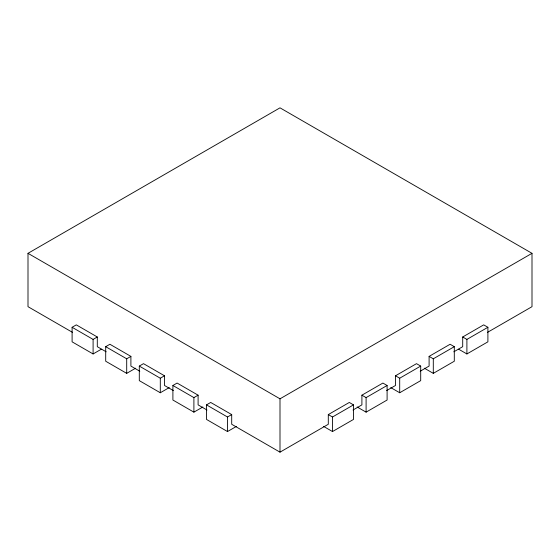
<?xml version="1.0" encoding="UTF-8"?>
<svg xmlns="http://www.w3.org/2000/svg" width="560" height="560" viewBox="0 0 560 560"><rect width="100%" height="100%" fill="white"/><g stroke="black" fill="none" stroke-linecap="round" stroke-linejoin="round"><path stroke-width="0.84" d="M72.527 332.381L28 306.677L28 253.323L280 107.835L532 253.323L532 306.677L487.473 332.381M101.297 349.23L93.1 353.955L72.1 341.831L72.1 327.285L76.3 324.863L97.3 336.987L97.3 346.682L106.197 351.82M72.1 327.285L93.1 339.409L97.3 336.987M135.639 368.193L126.7 373.359L105.7 361.235L105.7 346.682L109.9 344.26L130.9 356.384L130.9 366.079L139.797 371.217M105.7 346.682L126.7 358.806L130.9 356.384M169.239 387.597L160.3 392.756L139.3 380.632L139.3 366.079L143.5 363.657L164.5 375.781L164.5 385.483L173.397 390.614M139.3 366.079L160.3 378.21L164.5 375.781M202.839 406.994L193.9 412.153L172.9 400.029L172.9 385.483L177.1 383.054L198.1 395.178L198.1 404.88L206.997 410.018M172.9 385.483L193.9 397.607L198.1 395.178M236.439 426.391L227.5 431.55L206.5 419.426L206.5 404.88L210.7 402.458L231.7 414.582L231.7 424.277L280 452.165L328.3 424.277L328.3 414.582L349.3 402.458L353.5 404.88L353.5 419.426L332.5 431.55L323.561 426.391M206.5 404.88L227.5 417.004L231.7 414.582M28 253.323L280 398.818L532 253.323M353.003 410.018L361.9 404.88L361.9 395.178L382.9 383.054L387.1 385.483L387.1 400.029L366.1 412.153L357.161 406.994M386.603 390.614L395.5 385.483L395.5 375.781L416.5 363.657L420.7 366.079L420.7 380.632L399.7 392.756L390.761 387.597M420.203 371.217L429.1 366.079L429.1 356.384L450.1 344.26L454.3 346.682L454.3 361.235L433.3 373.359L424.361 368.193M453.803 351.82L462.7 346.682L462.7 336.987L483.7 324.863L487.9 327.285L487.9 341.831L466.9 353.955L458.703 349.23M328.3 414.582L332.5 417.004L353.5 404.88M361.9 395.178L366.1 397.607L387.1 385.483M395.5 375.781L399.7 378.21L420.7 366.079M429.1 356.384L433.3 358.806L454.3 346.682M462.7 336.987L466.9 339.409L487.9 327.285M466.9 339.409L466.9 353.955M433.3 358.806L433.3 373.359M399.7 378.21L399.7 392.756M366.1 397.607L366.1 412.153M332.5 417.004L332.5 431.55M280 398.818L280 452.165M227.5 417.004L227.5 431.55M193.9 397.607L193.9 412.153M160.3 378.21L160.3 392.756M126.7 358.806L126.7 373.359M93.1 339.409L93.1 353.955"/></g></svg>
